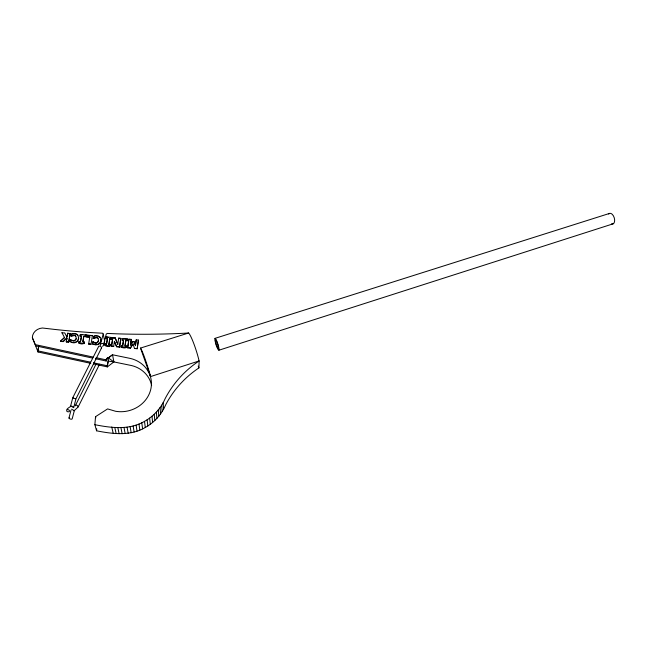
<?xml version="1.0" encoding="UTF-8"?>
<svg xmlns="http://www.w3.org/2000/svg" width="647" height="647" viewBox="0 0 647 647"><rect width="100%" height="100%" fill="white"/><g stroke="black" fill="none" stroke-linecap="round" stroke-linejoin="round"><path stroke-width="0.97" d="M151.624 385.515A28.994 26.519 -13.4 0 0 148.486 377.524L147.524 376.085A28.994 26.519 -13.4 0 0 129.659 365.159L113.872 361.924L108.308 357.831L112.546 354.774L128.607 358.082A29.519 26.923 -12.8 0 1 146.796 369.178L148.834 372.591A25.597 23.365 -12.3 0 1 150.419 376.619L150.557 377.055A29.519 26.923 -12.8 0 1 115.595 411.282L107.596 408.904L95.53 416.684L94.874 424.691L96.573 430.805C112.546 433.991 130.548 436.248 145.284 427.481C154.334 422.507 161.564 414.452 165.616 404.949A103.844 100.35 6 0 1 198.92 367.908L199.106 360.945A19.758 2.523 72.3 0 0 188.641 333.011A585.939 414.816 5.8 0 1 115.999 333.795L107.24 333.431L106.229 334.127L103.601 344.73A1.666 1.488 -10.8 0 1 102.42 346.25M96.573 430.805L96.735 428.832M98.457 340.702C96.468 345.385 100.73 337.095 96.314 337.41C88.413 340.047 96.815 336.642 97.923 338.179M100.827 340.694L100.916 339.699L100.269 342.724L98.344 344.495L95.554 344.916L92.489 343.897L97.446 344.544L99.703 343.185L100.883 340.945M76.209 338.551L75.958 336.432L74.947 335.478L73.16 335.3L71.073 336.108L71.429 334.119C80.972 330.075 80.713 345.603 71.413 342.368C67.304 338.009 72.399 340.969 74.502 340.67C77.163 337.273 76.669 338.826 74.955 340.403M70.111 341.495C73.499 344.341 79.088 341.195 78.74 337.799M130.581 344.277L131.244 339.368L128.923 339.149L127.677 347.843L130.379 348.102L133.031 343.872L134.503 348.498L137.196 348.757L138.409 340.071L136.218 339.853L135.417 345.692M137.196 348.757L138.409 340.071M135.555 344.762L136.218 339.853M130.435 345.215L131.244 339.368M126.092 347.447C113.694 344.746 127.605 350.795 126.319 345.967L124.976 345.838L125.817 340.338L127.192 340.718L125.817 340.338M127.152 340.468L127.378 338.996L122.372 338.51L122.178 340.225L123.52 340.354L122.671 345.854L123.48 340.112L122.178 340.225M126.125 347.69L126.319 345.967M127.192 340.718L127.378 338.996M127.677 347.843L128.923 339.149M126.351 346.21L125.017 346.08L125.858 340.581M119.549 347.059L120.819 338.357L118.684 338.146L117.803 344.285L115.093 337.799L112.837 337.58L111.486 346.04L113.686 346.493L114.406 341.39L116.662 346.776L119.549 347.059L120.819 338.357M121.102 347.204L121.288 345.482L122.631 345.611M109.796 339.02L108.906 344.527L109.747 338.777L111.13 339.157L109.747 338.777M105.162 343.921L106.553 344.301L105.162 343.921C103.027 346.792 111.51 347.576 110.208 344.406L108.858 344.277M111.09 338.907L111.324 337.435L106.294 336.941L106.108 338.664L107.451 338.793L106.553 344.301M110.014 346.137L110.208 344.406M111.13 339.157L111.324 337.435M111.535 346.282L112.837 337.58M106.504 344.05L107.402 338.543L106.108 338.664M91.009 344.309L88.59 343.832L91.009 344.309L92.392 335.591L86.132 334.976C83.455 339.263 96.071 336.391 85.857 336.594M92.489 343.897C91.745 338.907 95.716 345.272 97.624 342.206M93.403 338.518L93.678 336.286C97.131 334.677 101.595 337.257 100.964 339.95M88.655 344.083L89.763 336.974M79.112 341.406L80.527 341.786L79.112 341.406C76.944 344.285 85.477 345.069 84.183 341.899L82.832 341.77L83.786 336.254L85.194 336.634L83.786 336.254M85.137 336.383L85.388 334.903L80.333 334.418L80.139 336.141L81.49 336.278L80.689 340.872M83.989 343.63L84.183 341.899M85.194 336.634L85.388 334.903M85.914 336.844L86.132 334.976M80.463 341.535L81.425 336.019L80.074 335.89M83.851 336.505L82.832 341.77M78.918 343.145L79.177 341.656M80.139 336.141L80.333 334.418M70.183 341.745L70.474 339.473M75.683 336.019C74.793 334.224 69.415 338.349 71.429 334.119M61.966 332.873L64.749 332.898L66.762 336.836L67.781 333.189L70.216 333.674L68.687 342.158L66.317 341.923L66.924 337.904L63.22 341.381L60.543 341.373L63.293 341.632L66.924 337.904M66.317 341.923L66.997 338.155M67.337 336.303L67.781 333.189M68.687 342.158L70.143 333.423M104.03 344.131L104.49 342.344M70.919 406.68L70.588 406.154L72.779 397.703L98.781 346.153L100.673 346.21L101.66 347.682L75.974 398.803L73.685 407.578L72.763 407.61M71.526 409.163L74.316 410.708L72.173 418.908L71.623 419.232L70.038 418.997L68.954 418.067L70.976 410.263M90.774 363.331L38.044 352L32.35 337.58A10.198 8.912 -14.2 0 1 42.419 328.005L54.696 329.428A585.939 414.816 5.8 0 0 91.51 332.598L102.606 333.221L103.237 333.998L100.479 344.18A1.666 1.488 -10.8 0 0 100.35 345.328M96.031 364.099L75.246 405.879M66.649 409.891C65.622 412.875 71.898 412.147 68.76 409.802C64.425 409.996 69.334 407.44 71.162 406.041C72.076 406.3 73.321 406.639 73.685 407.578M94.874 424.691C111.138 427.942 129.473 430.255 144.491 421.367C153.703 416.32 161.071 408.152 165.203 398.503A105.728 101.911 6.7 0 1 199.106 360.945L150.581 376.57L140.504 348.062L188.641 333.011M99.541 364.261L78.174 406.971L74.017 410.829M68.954 418.067L69.504 417.736M130.403 344.964L132.643 341.519L134.228 341.673L135.385 345.449M130.888 344.519L132.643 341.519M130.379 348.102L133.031 343.872M101.029 343.832L102.833 343.395L103.892 344.536M67.264 336.052L66.762 336.836M101.66 347.682L101.239 347.932M75.278 405.41C76.33 404.189 79.638 406.834 77.422 407.246M60.47 341.123L64.563 337.499L60.543 341.373M96.12 357.71L105.922 359.821L112.546 354.774L113.872 361.924L107.37 366.906L93.702 363.962M96.346 342.983L97.236 342.554M72.278 340.67L73.645 341.147L74.502 340.67M218.945 350.205L613.235 223.789M214.958 338.381L609.296 213.494M95.052 335.93L93.678 336.286M77.907 335.178L75.804 334.127L72.076 333.933M67.854 333.448L70.216 333.674M80.398 334.669L82.088 334.831M86.197 335.235L88.874 335.494M90.661 335.664L92.392 335.591M108.356 337.386L106.294 336.941M112.885 337.831L115.134 338.049M120.86 338.607L118.684 338.146M123.407 338.858L127.41 339.246M132.675 341.762L134.261 341.915L135.126 344.746M70.539 339.724L71.607 340.29M95.384 343.039L92.78 341.624M66.245 341.673L68.614 341.907M78.853 342.894L83.924 343.379M104.919 345.409L109.966 345.894M111.486 346.04L113.686 346.493M116.622 346.533L119.501 346.808M127.645 347.593L130.346 347.86M137.164 348.515L134.503 348.498M113.872 361.924L108.162 361.075L107.37 366.906L107.135 365.741A6.502 1.076 -76.8 0 0 108.138 357.419M32.399 337.904L35.334 344.633L93.176 357.079M92.481 358.074L35.795 345.878L35.334 344.633M95.416 358.705L106.165 361.018A6.502 1.076 -76.8 0 1 107.499 357.799L105.922 359.821L106.165 361.018M37.599 350.795L38.044 352L38.634 346.113A6.527 1.553 -76.3 0 1 37.599 350.795L90.483 362.158M93.427 362.789L107.135 365.741M73.572 397.832C71.057 397.307 77.139 399.563 75.497 398.52M61.894 332.623L64.635 337.75M116.662 346.776L114.406 341.39M115.093 337.799L117.803 344.285M198.233 366.081L198.92 367.908M95.53 416.684L95.813 417.736M111.753 427.004L113.144 433.061M114.786 427.416L116.12 433.466M95.91 335.825L96.969 335.866M97.956 336.036L98.813 336.335M117.843 427.643L119.121 433.692M100.123 337.338L99.533 336.772M120.924 427.683L122.146 433.725M103.237 333.998L104.717 341.446M124.006 427.53L125.17 433.571M127.071 427.19L128.187 433.231M130.12 426.664L131.171 432.714M133.12 425.952L134.123 432.01M136.08 425.063L137.018 431.137M138.968 423.995L139.857 430.085M141.774 422.766L142.615 428.864M144.491 421.367L145.284 427.481M147.112 419.806L147.848 425.944M149.611 418.099L150.306 424.262M151.988 416.247L152.643 422.442M154.237 414.266L154.843 420.485M156.339 412.163L156.906 418.407M158.28 409.939L158.822 416.223M160.076 407.61L160.577 413.926M161.693 405.192L162.171 411.541M163.141 402.693L163.586 409.074M608.657 214.052A5.532 3.089 72.4 0 1 614.27 217.845A5.532 3.089 72.4 0 1 611.593 223.822M140.504 348.062A20.033 1.569 72.3 0 1 150.581 376.57M216.252 345.191L215.758 343.638A6.276 0.954 72.3 0 1 215.88 339.174A6.276 0.954 72.3 0 1 219.058 349.267A6.276 0.954 72.3 0 1 216.252 345.191M215.524 341.624A4.691 0.712 72.3 0 0 218.249 348.733A4.691 0.712 72.3 0 0 217.085 342.514A4.691 0.712 72.3 0 0 215.524 341.624"/></g></svg>
